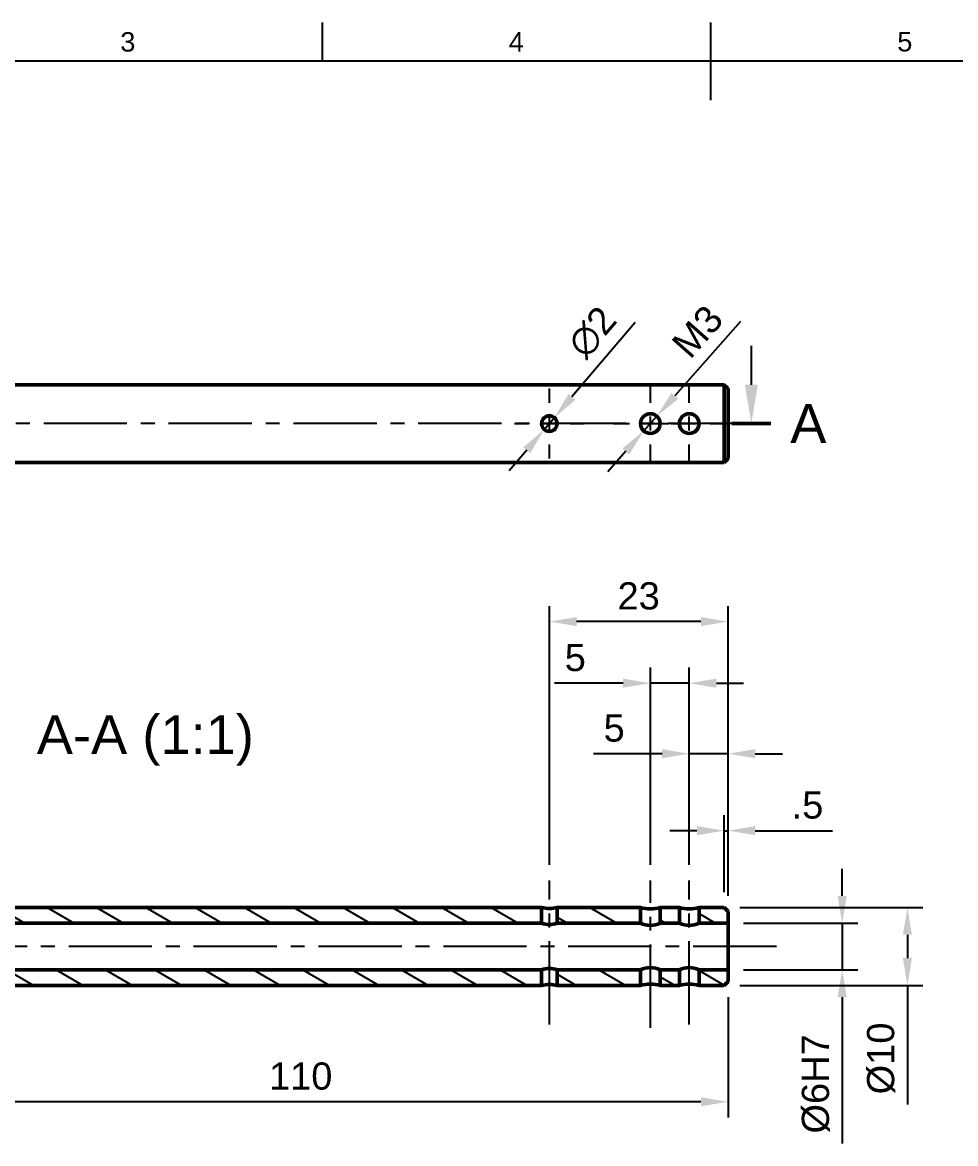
# Model space of a CAD drawing. Header units: millimetres. Extents: x 0 to 420, y 0 to 297.
# Drawn here: x 126.4 to 246.5, y 147.8 to 292 of the extents above; entities that cross this region are included whole.
import ezdxf
from ezdxf.enums import TextEntityAlignment as Align

# ---------------------------------------------------------------- set-up
doc = ezdxf.new("R2010")
doc.units = ezdxf.units.MM
doc.header["$LTSCALE"] = 0.75
doc.linetypes.add('CENTER2', pattern=[28.575, 19.05, -3.175, 3.175, -3.175])
for name, color, linetype, lineweight in [('Border', 7, 'Continuous', 25), ('FD_Dimensions', 7, 'Continuous', 25), ('Hatching', 7, 'Continuous', 25), ('Section Lines', 7, 'Continuous', 25), ('Smart Centers', 7, 'CENTER2', 25), ('View Labels', 7, 'Continuous', 25), ('Visible', 7, 'Continuous', 50)]:
    doc.layers.add(name, color=color, linetype=linetype, lineweight=lineweight)
doc.styles.add('FusionTitle', font='')
doc.styles.get("Standard").update_dxf_attribs({"font": 'arial.ttf'})
doc.styles.get('FusionTitle').set_extended_font_data('Arial Unicode MS')
doc.dimstyles.new('Dim-ISO-25', dxfattribs={"dimtxt": 3.5, "dimasz": 3.5, "dimexe": 2, "dimexo": 2, "dimgap": 1.5, "dimtad": 1, "dimzin": 12, "dimdsep": 46, "dimtxsty": 'Standard', "dimcen": 0, "dimazin": 3, "dimtp": 0.1, "dimtm": 0.1, "dimtfac": 0.714, "dimtmove": 0, "dimatfit": 3, "dimfxl": 1, "dimtzin": 12, "dimarcsym": 0})

# ---------------------------------------------------------------- blocks, each defined once
blk = doc.blocks.new('ISO_A3_SHEET')
at = {"layer": 'Border'}
for p, q in [((165, 292), (165, 287)), ((215, 292), (215, 282)), ((410, 287), (20, 287))]:
    blk.add_line(p, q, dxfattribs=at)
at = {"layer": 'Border', "style": 'FusionTitle'}
for s, p in [('3', (140, 289.5)), ('4', (190, 289.5)), ('5', (240, 289.5))]:
    blk.add_text(s, height=2.5, dxfattribs=at).set_placement(p, align=Align.MIDDLE)
blk = doc.blocks.new('*U6')
at = {"layer": 'Smart Centers', "color": 0, "ltscale": 0.75, "transparency": 16777216}
blk.add_line((58, 0), (-100.843051, 0), dxfattribs=at)
blk = doc.blocks.new('*U10')
at = {"layer": 'Smart Centers', "color": 0, "ltscale": 0.75, "transparency": 16777216}
for p, q in [((0, 2.678906), (0, 4.5)), ((-4.5, 0), (-2.678906, 0)), ((2.678906, 0), (4.5, 0)), ((0, -4.5), (0, -2.678906))]:
    blk.add_line(p, q, dxfattribs=at)
at = {"layer": 'Smart Centers', "color": 0, "linetype": 'Continuous', "ltscale": 0.75, "transparency": 16777216}
for p, q in [((-0.892969, 0), (0.892969, 0)), ((0, -0.892969), (0, 0.892969))]:
    blk.add_line(p, q, dxfattribs=at)
blk = doc.blocks.new('*U11')
at = {"layer": 'Smart Centers', "color": 0, "ltscale": 0.75, "transparency": 16777216}
for p, q in [((0, 2.678906), (0, 4.7645)), ((-4.7645, 0), (-2.678906, 0)), ((2.678906, 0), (4.7645, 0)), ((0, -4.7645), (0, -2.678906))]:
    blk.add_line(p, q, dxfattribs=at)
at = {"layer": 'Smart Centers', "color": 0, "linetype": 'Continuous', "ltscale": 0.75, "transparency": 16777216}
for p, q in [((-0.892969, 0), (0.892969, 0)), ((0, -0.892969), (0, 0.892969))]:
    blk.add_line(p, q, dxfattribs=at)
blk = doc.blocks.new('*U12')
at = {"layer": 'Smart Centers', "color": 0, "ltscale": 0.75, "transparency": 16777216}
for p, q in [((0, 2.678906), (0, 4.7645)), ((-4.7645, 0), (-2.678906, 0)), ((2.678906, 0), (4.7645, 0)), ((0, -4.7645), (0, -2.678906))]:
    blk.add_line(p, q, dxfattribs=at)
at = {"layer": 'Smart Centers', "color": 0, "linetype": 'Continuous', "ltscale": 0.75, "transparency": 16777216}
for p, q in [((-0.892969, 0), (0.892969, 0)), ((0, -0.892969), (0, 0.892969))]:
    blk.add_line(p, q, dxfattribs=at)
blk = doc.blocks.new('*U13')
at = {"layer": 'Smart Centers', "color": 0, "ltscale": 0.75, "transparency": 16777216}
blk.add_line((70.350124, 0), (-90.680805, 0), dxfattribs=at)
blk = doc.blocks.new('*U17')
at = {"layer": 'Smart Centers', "color": 0, "ltscale": 0.75, "transparency": 16777216}
blk.add_line((0, -14.040708), (0, 4.5), dxfattribs=at)
blk = doc.blocks.new('*U18')
at = {"layer": 'Smart Centers', "color": 0, "ltscale": 0.75, "transparency": 16777216}
blk.add_line((0, -14.461607), (0, 4.5), dxfattribs=at)
blk = doc.blocks.new('*U19')
at = {"layer": 'Smart Centers', "color": 0, "ltscale": 0.75, "transparency": 16777216}
blk.add_line((0, -14.040708), (0, 4.5), dxfattribs=at)
blk = doc.blocks.new('*D43')
at = {"layer": 'Defpoints', "color": 0, "transparency": 16777216}
for p in [(217.246539, 188.029007), (216.746539, 178.129512), (217.246539, 177.629512)]:
    blk.add_point(p, dxfattribs=at)
at = {"layer": 'FD_Dimensions', "lineweight": -2, "transparency": 16777216}
for p, q in [((216.746539, 180.129512), (216.746539, 190.029007)), ((217.246539, 179.629512), (217.246539, 190.029007)), ((213.246539, 188.029007), (209.746539, 188.029007)), ((216.746539, 188.029007), (217.246539, 188.029007)), ((220.746539, 188.029007), (230.684465, 188.029007))]:
    blk.add_line(p, q, dxfattribs=at)
at = {"layer": 'FD_Dimensions', "transparency": 16777216}
for points in [[(213.246539, 188.61234), (213.246539, 187.445673), (216.746539, 188.029007)], [(220.746539, 188.61234), (220.746539, 187.445673), (217.246539, 188.029007)]]:
    blk.add_solid(points, dxfattribs=at)
at = {"layer": 'FD_Dimensions', "color": 0, "transparency": 16777216, "insert": (227.465502, 191.30885), "char_height": 3.5, "attachment_point": 5}
blk.add_mtext('.5', dxfattribs=at)
blk = doc.blocks.new('*D44')
at = {"layer": 'Defpoints', "color": 0, "transparency": 16777216}
for p in [(107.246539, 169.629512), (217.246539, 168.629512), (107.246539, 153.152089)]:
    blk.add_point(p, dxfattribs=at)
at = {"layer": 'FD_Dimensions', "lineweight": -2, "transparency": 16777216}
for p, q in [((107.246539, 167.629512), (107.246539, 151.152089)), ((217.246539, 166.629512), (217.246539, 151.152089)), ((213.746539, 153.152089), (110.746539, 153.152089))]:
    blk.add_line(p, q, dxfattribs=at)
at = {"layer": 'FD_Dimensions', "transparency": 16777216}
for points in [[(110.746539, 153.735423), (110.746539, 152.568756), (107.246539, 153.152089)], [(213.746539, 153.735423), (213.746539, 152.568756), (217.246539, 153.152089)]]:
    blk.add_solid(points, dxfattribs=at)
at = {"layer": 'FD_Dimensions', "color": 0, "transparency": 16777216, "insert": (162.246539, 156.439095), "char_height": 3.5, "attachment_point": 5}
blk.add_mtext('110', dxfattribs=at)
blk = doc.blocks.new('*D49')
at = {"layer": 'Defpoints', "color": 0, "transparency": 16777216}
for p in [(212.246539, 197.928502), (212.246539, 181.629512), (217.246539, 177.629512)]:
    blk.add_point(p, dxfattribs=at)
at = {"layer": 'FD_Dimensions', "lineweight": -2, "transparency": 16777216}
for p, q in [((212.246539, 183.629512), (212.246539, 199.928502)), ((217.246539, 179.629512), (217.246539, 199.928502)), ((208.746539, 197.928502), (199.925938, 197.928502)), ((217.246539, 197.928502), (212.246539, 197.928502)), ((220.746539, 197.928502), (224.246539, 197.928502))]:
    blk.add_line(p, q, dxfattribs=at)
at = {"layer": 'FD_Dimensions', "transparency": 16777216}
for points in [[(208.746539, 198.511835), (208.746539, 197.345168), (212.246539, 197.928502)], [(220.746539, 198.511835), (220.746539, 197.345168), (217.246539, 197.928502)]]:
    blk.add_solid(points, dxfattribs=at)
at = {"layer": 'FD_Dimensions', "color": 0, "transparency": 16777216, "insert": (202.586239, 201.208345), "char_height": 3.5, "attachment_point": 5}
blk.add_mtext('5', dxfattribs=at)
blk = doc.blocks.new('*D50')
at = {"layer": 'Defpoints', "color": 0, "transparency": 16777216}
for p in [(207.246539, 207.001797), (207.246539, 181.629512), (212.246539, 181.629512)]:
    blk.add_point(p, dxfattribs=at)
at = {"layer": 'FD_Dimensions', "lineweight": -2, "transparency": 16777216}
for p, q in [((207.246539, 183.629512), (207.246539, 209.001797)), ((212.246539, 183.629512), (212.246539, 209.001797)), ((203.746539, 207.001797), (194.925938, 207.001797)), ((212.246539, 207.001797), (207.246539, 207.001797)), ((215.746539, 207.001797), (219.246539, 207.001797))]:
    blk.add_line(p, q, dxfattribs=at)
at = {"layer": 'FD_Dimensions', "transparency": 16777216}
for points in [[(203.746539, 207.58513), (203.746539, 206.418464), (207.246539, 207.001797)], [(215.746539, 207.58513), (215.746539, 206.418464), (212.246539, 207.001797)]]:
    blk.add_solid(points, dxfattribs=at)
at = {"layer": 'FD_Dimensions', "color": 0, "transparency": 16777216, "insert": (197.586239, 210.28164), "char_height": 3.5, "attachment_point": 5}
blk.add_mtext('5', dxfattribs=at)
blk = doc.blocks.new('*D51')
at = {"layer": 'Defpoints', "color": 0, "transparency": 16777216}
for p in [(194.246539, 214.922177), (194.246539, 181.629512), (217.246539, 177.629512)]:
    blk.add_point(p, dxfattribs=at)
at = {"layer": 'FD_Dimensions', "lineweight": -2, "transparency": 16777216}
for p, q in [((194.246539, 183.629512), (194.246539, 216.922177)), ((217.246539, 179.629512), (217.246539, 216.922177)), ((213.746539, 214.922177), (197.746539, 214.922177))]:
    blk.add_line(p, q, dxfattribs=at)
at = {"layer": 'FD_Dimensions', "transparency": 16777216}
for points in [[(197.746539, 215.50551), (197.746539, 214.338843), (194.246539, 214.922177)], [(213.746539, 215.50551), (213.746539, 214.338843), (217.246539, 214.922177)]]:
    blk.add_solid(points, dxfattribs=at)
at = {"layer": 'FD_Dimensions', "color": 0, "transparency": 16777216, "insert": (205.746539, 218.210376), "char_height": 3.5, "attachment_point": 5}
blk.add_mtext('23', dxfattribs=at)
blk = doc.blocks.new('*D52')
at = {"layer": 'Defpoints', "color": 0, "transparency": 16777216}
for p in [(217.246539, 176.129512), (217.246539, 170.129512), (231.940569, 170.129512)]:
    blk.add_point(p, dxfattribs=at)
at = {"layer": 'FD_Dimensions', "lineweight": -2, "transparency": 16777216}
for p, q in [((231.940569, 179.629512), (231.940569, 183.129512)), ((219.246539, 176.129512), (233.940569, 176.129512)), ((231.940569, 176.129512), (231.940569, 170.129512)), ((219.246539, 170.129512), (233.940569, 170.129512)), ((231.940569, 166.629512), (231.940569, 147.776852))]:
    blk.add_line(p, q, dxfattribs=at)
at = {"layer": 'FD_Dimensions', "transparency": 16777216}
for points in [[(231.357236, 179.629512), (232.523903, 179.629512), (231.940569, 176.129512)], [(231.357236, 166.629512), (232.523903, 166.629512), (231.940569, 170.129512)]]:
    blk.add_solid(points, dxfattribs=at)
at = {"layer": 'FD_Dimensions', "color": 0, "transparency": 16777216, "insert": (228.555678, 155.453182), "char_height": 3.5, "attachment_point": 5, "rotation": 90}
blk.add_mtext('%%C6H7', dxfattribs=at)
blk = doc.blocks.new('*D53')
at = {"layer": 'Defpoints', "color": 0, "transparency": 16777216}
for p in [(216.746539, 178.129512), (216.746539, 168.129512), (240.332369, 168.129512)]:
    blk.add_point(p, dxfattribs=at)
at = {"layer": 'FD_Dimensions', "lineweight": -2, "transparency": 16777216}
for p, q in [((218.746539, 178.129512), (242.332369, 178.129512)), ((240.332369, 174.629512), (240.332369, 171.629512)), ((218.746539, 168.129512), (242.332369, 168.129512)), ((240.332369, 168.129512), (240.332369, 152.819826))]:
    blk.add_line(p, q, dxfattribs=at)
at = {"layer": 'FD_Dimensions', "transparency": 16777216}
for points in [[(239.749036, 174.629512), (240.915702, 174.629512), (240.332369, 178.129512)], [(239.749036, 171.629512), (240.915702, 171.629512), (240.332369, 168.129512)]]:
    blk.add_solid(points, dxfattribs=at)
at = {"layer": 'FD_Dimensions', "color": 0, "transparency": 16777216, "insert": (236.947478, 158.724669), "char_height": 3.5, "attachment_point": 5, "rotation": 90}
blk.add_mtext('%%C10', dxfattribs=at)
blk = doc.blocks.new('*D56')
at = {"layer": 'Defpoints', "color": 0, "transparency": 16777216}
for p in [(194.893444, 241.159422), (193.599633, 239.634281)]:
    blk.add_point(p, dxfattribs=at)
at = {"layer": 'FD_Dimensions', "lineweight": -2, "transparency": 16777216}
for p, q in [((205.286952, 253.411265), (197.157612, 243.828418)), ((193.599633, 239.634281), (194.893444, 241.159422)), ((191.335465, 236.965284), (189.071297, 234.296288))]:
    blk.add_line(p, q, dxfattribs=at)
at = {"layer": 'FD_Dimensions', "transparency": 16777216}
for points in [[(196.71278, 244.205779), (197.602445, 243.451057), (194.893444, 241.159422)], [(190.890632, 237.342646), (191.780298, 236.587923), (193.599633, 239.634281)]]:
    blk.add_solid(points, dxfattribs=at)
at = {"layer": 'FD_Dimensions', "color": 0, "transparency": 16777216, "insert": (199.773149, 252.144043), "char_height": 3.5, "attachment_point": 5, "rotation": 49.69132119}
blk.add_mtext('∅2', dxfattribs=at)
blk = doc.blocks.new('*D57')
at = {"layer": 'Defpoints', "color": 0, "transparency": 16777216}
for p in [(208.083956, 241.344318), (206.409122, 239.449384)]:
    blk.add_point(p, dxfattribs=at)
at = {"layer": 'FD_Dimensions', "lineweight": -2, "transparency": 16777216}
for p, q in [((218.833117, 253.506091), (210.401835, 243.966804)), ((206.409122, 239.449384), (208.083956, 241.344318)), ((204.091242, 236.826898), (201.773362, 234.204412))]:
    blk.add_line(p, q, dxfattribs=at)
at = {"layer": 'FD_Dimensions', "transparency": 16777216}
for points in [[(209.964754, 244.353117), (210.838916, 243.580491), (208.083956, 241.344318)], [(203.654161, 237.213211), (204.528323, 236.440585), (206.409122, 239.449384)]]:
    blk.add_solid(points, dxfattribs=at)
at = {"layer": 'FD_Dimensions', "color": 0, "transparency": 16777216, "insert": (213.320534, 252.234249), "char_height": 3.5, "attachment_point": 5, "rotation": 48.5282239}
blk.add_mtext('M3', dxfattribs=at)

msp = doc.modelspace()

# ---------------------------------------------------------------- hatches: boundary and pattern name
at = {"layer": 'Hatching'}
h = msp.add_hatch(dxfattribs=at)
h.set_pattern_fill('ANSI31', color=256, angle=285, style=0)
h.paths.add_polyline_path([(112.997, 170.13), (112.997, 168.13), (193.247, 168.13), (193.247, 170.13), (121.747, 170.13)], flags=0)
h.paths.add_polyline_path([(112.997, 178.13), (112.997, 176.13), (121.747, 176.13), (193.247, 176.13), (193.247, 178.13)], flags=0)
h.paths.add_polyline_path([(107.747, 170.13), (107.247, 169.63), (107.247, 168.63), (107.747, 168.13), (111.497, 168.13), (111.497, 170.13)], flags=0)
h.paths.add_polyline_path([(107.247, 176.63), (107.747, 176.13), (111.497, 176.13), (111.497, 178.13), (107.747, 178.13), (107.247, 177.63)], flags=0)
h.paths.add_polyline_path([(195.247, 168.13), (205.982, 168.13), (205.982, 170.13), (195.247, 170.13)], flags=0)
h.paths.add_polyline_path([(208.511, 168.13), (210.982, 168.13), (210.982, 170.13), (208.511, 170.13)], flags=0)
h.paths.add_polyline_path([(213.511, 168.13), (216.747, 168.13), (217.247, 168.63), (217.247, 170.13), (213.511, 170.13)], flags=0)
h.paths.add_polyline_path([(216.747, 178.13), (213.511, 178.13), (213.511, 176.13), (217.247, 176.13), (217.247, 177.63)], flags=0)
h.paths.add_polyline_path([(210.982, 178.13), (208.511, 178.13), (208.511, 176.13), (210.982, 176.13)], flags=0)
h.paths.add_polyline_path([(205.982, 178.13), (195.247, 178.13), (195.247, 176.13), (205.982, 176.13)], flags=0)

# ---------------------------------------------------------------- linework, layer by layer
at = {"layer": 'Section Lines'}
msp.add_line((220.247, 245.397), (220.247, 250.397), dxfattribs=at)
at = {"layer": 'Section Lines', "lineweight": 50}
msp.add_line((222.747, 240.397), (217.747, 240.397), dxfattribs=at)
at = {"layer": 'Section Lines'}
msp.add_solid([(221.08, 245.397), (220.247, 240.397), (219.413, 245.397)], dxfattribs=at)
at = {"layer": 'Visible', "extrusion": (-1, 4e-16, 0)}
for p, q in [((216.747, 245.397), (107.747, 245.397)), ((216.747, 235.397), (216.747, 245.397)), ((217.247, 244.897), (216.747, 245.397)), ((217.247, 244.897), (217.247, 235.897)), ((216.747, 235.397), (107.747, 235.397)), ((217.247, 235.897), (216.747, 235.397))]:
    msp.add_line(p, q, dxfattribs=at)
at = {"layer": 'Visible', "extrusion": (-1, 8e-16, -3e-16)}
for p, q in [((193.247, 178.13), (112.997, 178.13)), ((193.247, 176.13), (193.247, 178.13)), ((195.247, 178.13), (195.247, 176.13)), ((205.982, 178.13), (195.247, 178.13)), ((205.982, 176.13), (205.982, 178.13)), ((208.511, 178.13), (208.511, 176.13)), ((210.982, 178.13), (208.511, 178.13)), ((210.982, 176.13), (210.982, 178.13)), ((213.511, 178.13), (213.511, 176.13)), ((216.747, 178.13), (213.511, 178.13)), ((217.247, 177.63), (216.747, 178.13)), ((217.247, 176.13), (217.247, 177.63)), ((112.997, 176.13), (193.247, 176.13)), ((195.247, 176.13), (205.982, 176.13)), ((208.511, 176.13), (210.982, 176.13)), ((213.511, 176.13), (217.247, 176.13)), ((217.247, 176.13), (217.247, 170.13)), ((193.247, 170.13), (112.997, 170.13)), ((193.247, 168.13), (193.247, 170.13)), ((195.247, 170.13), (195.247, 168.13)), ((205.982, 170.13), (195.247, 170.13)), ((205.982, 168.13), (205.982, 170.13)), ((208.511, 170.13), (208.511, 168.13)), ((210.982, 170.13), (208.511, 170.13)), ((210.982, 168.13), (210.982, 170.13)), ((213.511, 170.13), (213.511, 168.13)), ((217.247, 170.13), (213.511, 170.13)), ((217.247, 168.63), (217.247, 170.13)), ((112.997, 168.13), (193.247, 168.13)), ((195.247, 168.13), (205.982, 168.13)), ((208.511, 168.13), (210.982, 168.13)), ((213.511, 168.13), (216.747, 168.13)), ((216.747, 168.13), (217.247, 168.63))]:
    msp.add_line(p, q, dxfattribs=at)
at = {"layer": 'Visible'}
for centre, radius in [((194.247, 240.397), 1), ((207.247, 240.397), 1.265), ((212.247, 240.397), 1.265)]:
    msp.add_circle(centre, radius, dxfattribs=at)
at = {"layer": 'Visible', "extrusion": (0, 2e-16, -1)}
for centre, radius, start, end in [((-194.255, 183.111), 5.082, 270.09806, 281.44791), ((-194.238, 183.111), 5.082, 258.55209, 269.90194), ((-207.264, 183.1), 5.133, 270.19983, 284.46747), ((-207.229, 183.1), 5.133, 255.53252, 269.80017), ((-212.264, 183.1), 5.133, 270.19983, 284.46747), ((-212.229, 183.1), 5.133, 255.53252, 269.80017), ((-194.272, 179.1), 3.142, 270.46511, 289.04719), ((-194.221, 179.1), 3.142, 250.95281, 269.53489), ((-207.301, 179.085), 3.236, 270.96428, 294.04694), ((-207.192, 179.085), 3.236, 245.95306, 269.03572), ((-212.301, 179.085), 3.236, 270.96428, 294.04694), ((-212.192, 179.085), 3.236, 245.95306, 269.03572), ((-194.272, 167.159), 3.142, 70.95281, 89.53489), ((-194.221, 167.159), 3.142, 90.46511, 109.04719), ((-207.301, 167.174), 3.236, 65.95306, 89.03572), ((-207.192, 167.174), 3.236, 90.96428, 114.04694), ((-212.301, 167.174), 3.236, 65.95306, 89.03572), ((-212.192, 167.174), 3.236, 90.96428, 114.04694), ((-194.255, 163.148), 5.082, 78.55209, 89.90194), ((-194.238, 163.148), 5.082, 90.09806, 101.44791), ((-207.264, 163.159), 5.133, 75.53253, 89.80017), ((-207.229, 163.159), 5.133, 90.19983, 104.46747), ((-212.264, 163.159), 5.133, 75.53253, 89.80017), ((-212.229, 163.159), 5.133, 90.19983, 104.46747)]:
    msp.add_arc(centre, radius, start, end, dxfattribs=at)

# ---------------------------------------------------------------- block references
at = {"layer": 'Border'}
msp.add_blockref('ISO_A3_SHEET', (0, 0), dxfattribs=at)
at = {"layer": 'Smart Centers', "ltscale": 0.75}
for name, p in [('*U10', (194.247, 240.397)), ('*U11', (207.247, 240.397)), ('*U12', (212.247, 240.397)), ('*U6', (162.247, 240.397)), ('*U17', (194.247, 177.13)), ('*U18', (207.247, 177.13)), ('*U19', (212.247, 177.13)), ('*U13', (153.122, 173.13))]:
    msp.add_blockref(name, p, dxfattribs=at)

# ---------------------------------------------------------------- texts
at = {"layer": 'Section Lines', "insert": (227.581, 240.397), "char_height": 5, "attachment_point": 5}
msp.add_mtext('A', dxfattribs=at)
at = {"layer": 'View Labels', "insert": (142.247, 196.38), "char_height": 5, "width": 30.21487, "attachment_point": 8}
msp.add_mtext('A-A (1:1)', dxfattribs=at)

# ---------------------------------------------------------------- dimensions: what is measured, and where the dimension line sits
at = {"layer": 'FD_Dimensions'}
dim = msp.add_diameter_dim_2p(p1=(193.6, 239.634), p2=(194.893, 241.159), dimstyle='Dim-ISO-25', override={"dimlfac": 1, "dimclrd": 256, "dimclre": 256}, dxfattribs=at)
dim.commit()
dim.dimension.update_dxf_attribs({"geometry": '*D56', "text_midpoint": (202.354, 249.954), "dimtype": 163})
dim = msp.add_diameter_dim_2p(p1=(206.409, 239.449), p2=(208.084, 241.344), text='M3', dimstyle='Dim-ISO-25', override={"dimlfac": 1, "dimclrd": 256, "dimclre": 256}, dxfattribs=at)
dim.commit()
dim.dimension.update_dxf_attribs({"geometry": '*D57', "text_midpoint": (215.784, 250.057), "dimtype": 163})
for base, p1, p2, picture, middle in [((194.247, 214.922), (217.247, 177.63), (194.247, 181.63), '*D51', (205.747, 218.21)), ((212.247, 197.929), (217.247, 177.63), (212.247, 181.63), '*D49', (202.586, 201.208)), ((217.247, 188.029), (216.747, 178.13), (217.247, 177.63), '*D43', (227.466, 191.309))]:
    dim = msp.add_linear_dim(base=base, p1=p1, p2=p2, dimstyle='Dim-ISO-25', override={"dimlfac": 1, "dimclrd": 256, "dimclre": 256}, dxfattribs=at)
    dim.commit()
    dim.dimension.update_dxf_attribs({"geometry": picture, "text_midpoint": middle})
dim = msp.add_aligned_dim(p1=(212.247, 181.63), p2=(207.247, 181.63), distance=-25.372, dimstyle='Dim-ISO-25', override={"dimlfac": 1, "dimclrd": 256, "dimclre": 256}, dxfattribs=at)
dim.commit()
dim.dimension.update_dxf_attribs({"geometry": '*D50', "text_midpoint": (197.586, 210.282)})
for p1, p2, distance, text, picture, middle in [((217.247, 176.13), (217.247, 170.13), 14.694, '%%C<>H7', '*D52', (228.556, 155.453)), ((216.747, 178.13), (216.747, 168.13), 23.586, '%%C<>', '*D53', (236.947, 158.725))]:
    dim = msp.add_aligned_dim(p1=p1, p2=p2, distance=distance, text=text, dimstyle='Dim-ISO-25', override={"dimlfac": 1, "dimclrd": 256, "dimclre": 256}, dxfattribs=at)
    dim.commit()
    dim.dimension.update_dxf_attribs({"geometry": picture, "text_midpoint": middle})
dim = msp.add_linear_dim(base=(107.247, 153.152), p1=(217.247, 168.63), p2=(107.247, 169.63), angle=180, dimstyle='Dim-ISO-25', override={"dimlfac": 1, "dimclrd": 256, "dimclre": 256}, dxfattribs=at)
dim.commit()
dim.dimension.update_dxf_attribs({"geometry": '*D44', "text_midpoint": (162.247, 156.439)})

doc.saveas('drawing.dxf')
